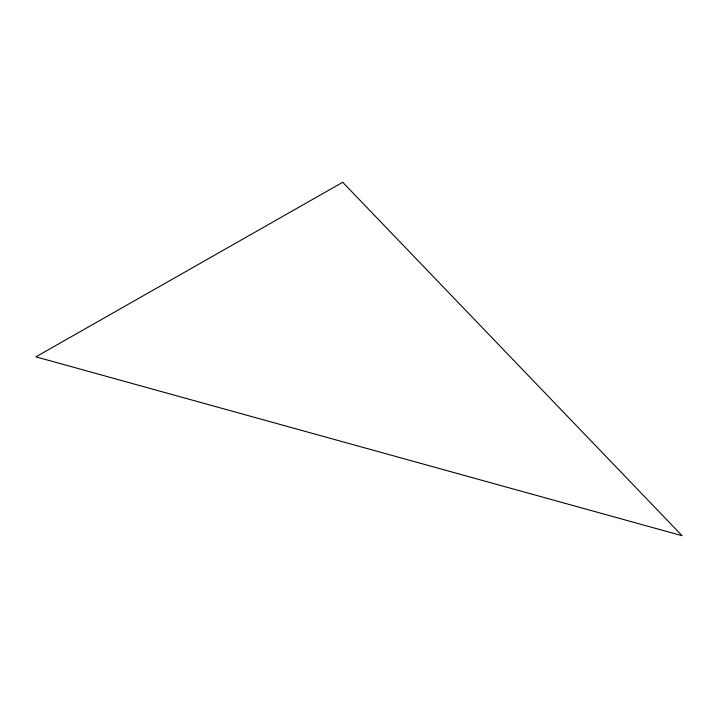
<?xml version="1.0" encoding="UTF-8"?>
<svg xmlns="http://www.w3.org/2000/svg" width="718" height="718" viewBox="0 0 718 718"><rect width="100%" height="100%" fill="white"/><g stroke="black" fill="none" stroke-linecap="round" stroke-linejoin="round"><path stroke-width="1.08" d="M342.719 182.282L35.9 356.837L682.1 535.718L342.719 182.282"/></g></svg>
